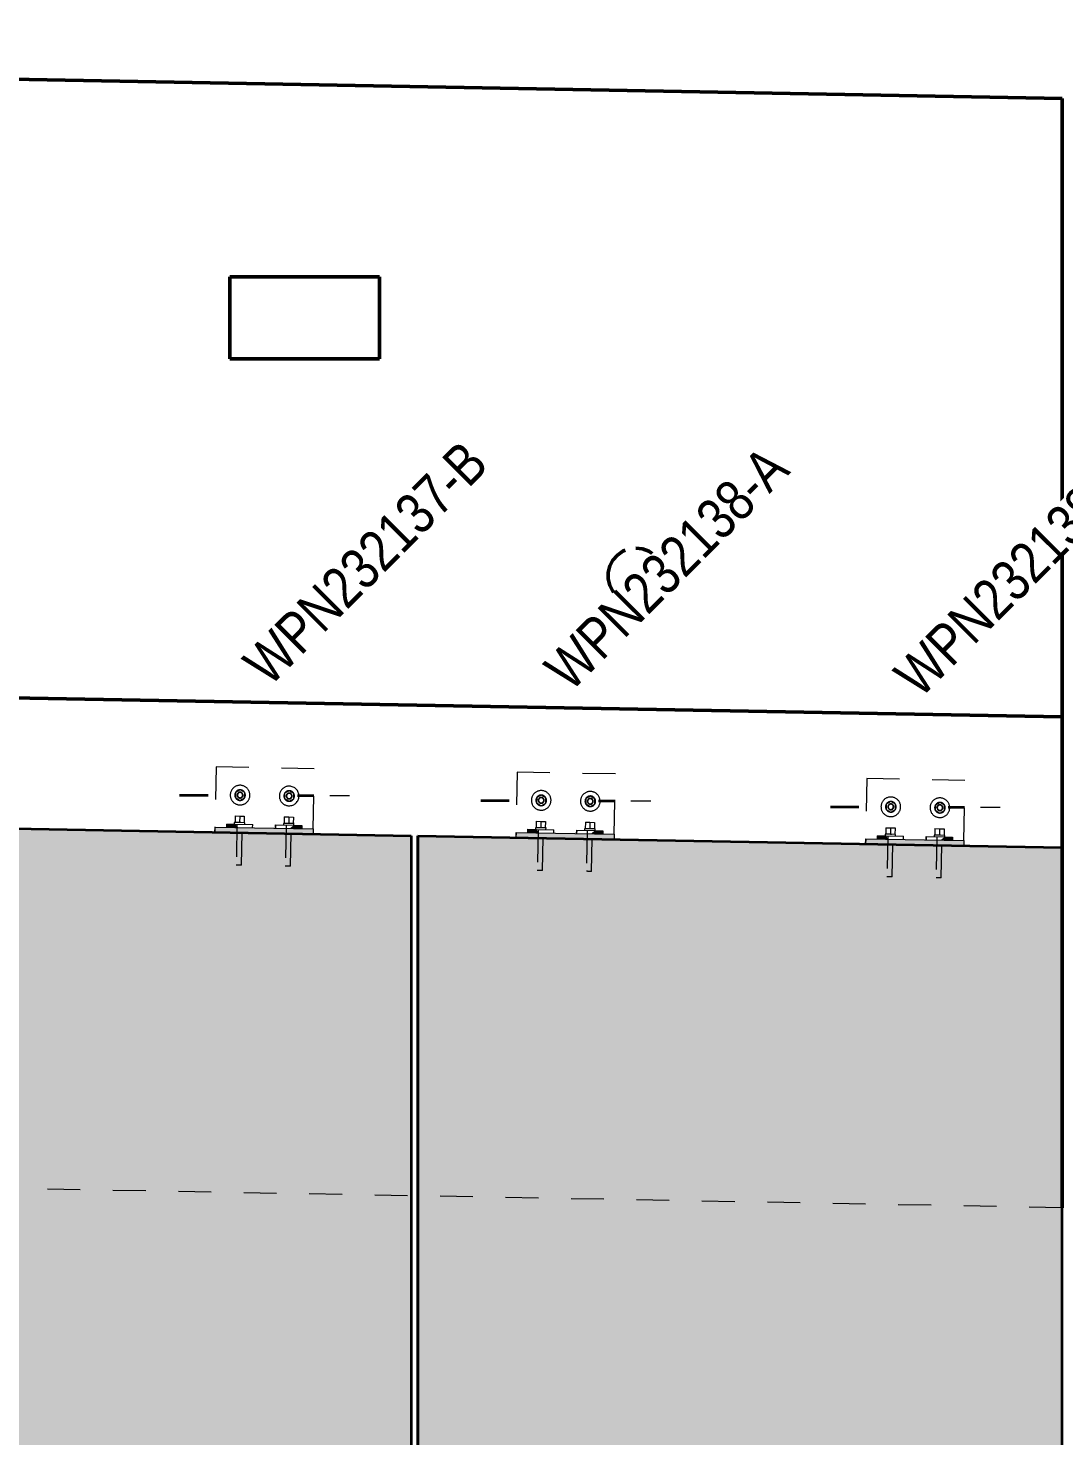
# Model space of a CAD drawing. Header units: metres. Extents: x 0 to 53, y 3 to 547.
# Drawn here: x 38.588 to 41.752, y 17.603 to 21.906 of the extents above; entities that cross this region are included whole.
import ezdxf

# ---------------------------------------------------------------- set-up
doc = ezdxf.new("R2010")
doc.units = ezdxf.units.M
doc.linetypes.add('JacobsDash', pattern=[0.0045, 0.003, -0.0015])
for name, color, linetype, lineweight in [('A-DETL', 7, 'Continuous', 13), ('A-GENM', 7, 'Continuous', 35), ('S-BEAM', 7, 'Continuous', 50), ('S-FNDN', 7, 'Continuous', 50), ('S-FNDN-HDLN', 7, 'JacobsDash', 18), ('S-FNDN-IDEN', 7, 'Continuous', 18), ('S-FSTN', 7, 'Continuous', 18)]:
    doc.layers.add(name, color=color, linetype=linetype, lineweight=lineweight)
doc.styles.add('Arial Narrow_2', font='ARIALN.TTF', dxfattribs={"height": 0.125})

# ---------------------------------------------------------------- blocks, each defined once
blk = doc.blocks.new('BR08_20_GEN_WPC_PrecastPanel_Wall__4point - BR08_20_GEN_WPC_PrecastPanel_Wall__4point-8390722-DRG-2873194 - ELEVATION - FASCIA PANEL AT ABUTMENT B AND B2')
at = {"layer": 'A-GENM', "true_color": 0xc0c0c0}
for points in [[(-1107.012, 14.8158), (-1105.0439, 14.8371), (-1105.0439, 19.4006), (-1107.012, 19.4368), (-1107.012, 18.0757)], [(-1107.0121, 14.8158), (-1107.012, 14.8158), (-1107.0121, 18.0757)]]:
    blk.add_hatch(color=9, dxfattribs=at).paths.add_polyline_path(points)
at = {"layer": 'A-GENM'}
for p, q in [((-1107.0121, 19.4368), (-1107.012, 19.4368)), ((-1107.0121, 19.4368), (-1107.0121, 14.8158)), ((-1107.012, 19.4368), (-1105.0439, 19.4006)), ((-1107.012, 14.8158), (-1107.012, 19.4368)), ((-1105.0439, 19.4006), (-1105.0439, 14.8371))]:
    blk.add_line(p, q, dxfattribs=at)
blk = doc.blocks.new('BR08_20_GEN_WPC_PrecastPanel_Wall__4point - BR08_20_GEN_WPC_PrecastPanel_Wall__4point-8403120-DRG-2873194 - ELEVATION - FASCIA PANEL AT ABUTMENT B AND B2')
at = {"layer": 'A-GENM', "true_color": 0xc0c0c0}
blk.add_hatch(color=9, dxfattribs=at).paths.add_polyline_path([(-1109.412, 14.7889), (-1107.0322, 14.8151), (-1107.0322, 19.4365), (-1109.412, 19.48), (-1109.412, 18.0757)])
at = {"layer": 'A-GENM'}
for p, q in [((-1109.412, 19.48), (-1107.0322, 19.4365)), ((-1107.0322, 19.4365), (-1107.0322, 14.8151))]:
    blk.add_line(p, q, dxfattribs=at)
blk = doc.blocks.new('20_BR04_Wall_Panel_Bracket_Connection - 20_BR04_Wall_Panel_Bracket_Connection-V25-DRG-2873194 - ELEVATION - FASCIA PANEL AT ABUTMENT B AND B2')
at = {"layer": 'S-FSTN', "linetype": 'JacobsDash', "lineweight": 9, "true_color": 0xc0c0c0}
for points in [[(-1106.6404, 19.446), (-1106.646, 19.4506), (-1106.6503, 19.4562), (-1106.6766, 19.4567), (-1106.6768, 19.4467), (-1106.656, 19.4463)], [(-1106.4468, 19.4424), (-1106.4466, 19.4524), (-1106.4716, 19.4529), (-1106.4732, 19.4514), (-1106.4834, 19.4431), (-1106.4644, 19.4428)], [(-1106.4121, 19.4258), (-1106.4118, 19.4418), (-1106.7117, 19.4473), (-1106.712, 19.4313), (-1106.4644, 19.4268)]]:
    blk.add_hatch(color=9, dxfattribs=at).paths.add_polyline_path(points)
at = {"layer": 'S-FSTN', "linetype": 'JacobsDash', "lineweight": 9}
for p, q in [((-1106.7085, 19.6313), (-1106.7119, 19.4473)), ((-1106.7085, 19.6313), (-1106.7086, 19.6313)), ((-1106.4086, 19.6258), (-1106.7085, 19.6313)), ((-1106.412, 19.4418), (-1106.4086, 19.6258)), ((-1106.6352, 19.5531), (-1106.6353, 19.5531)), ((-1106.6353, 19.5371), (-1106.6352, 19.5371)), ((-1106.6351, 19.5751), (-1106.6351, 19.5751)), ((-1106.4852, 19.5503), (-1106.4854, 19.5503)), ((-1106.4851, 19.5723), (-1106.4851, 19.5723)), ((-1106.6351, 19.5151), (-1106.6351, 19.5151)), ((-1106.4854, 19.5343), (-1106.4852, 19.5343)), ((-1106.4852, 19.5123), (-1106.4851, 19.5123)), ((-1106.6767, 19.4567), (-1106.6769, 19.4467)), ((-1106.6498, 19.4562), (-1106.5966, 19.4552)), ((-1106.5968, 19.4452), (-1106.5966, 19.4552)), ((-1106.5267, 19.4539), (-1106.5269, 19.4439)), ((-1106.5268, 19.4439), (-1106.5266, 19.4539)), ((-1106.5267, 19.4539), (-1106.5266, 19.4539)), ((-1106.5266, 19.4539), (-1106.4717, 19.4529)), ((-1106.712, 19.4473), (-1106.7122, 19.4313)), ((-1106.7117, 19.4473), (-1106.712, 19.4473)), ((-1106.7119, 19.4473), (-1106.7118, 19.4473))]:
    blk.add_line(p, q, dxfattribs=at)
at = {"layer": 'S-FSTN', "lineweight": 9}
for p, q in [((-1106.6766, 19.4567), (-1106.6768, 19.4467)), ((-1106.6766, 19.4567), (-1106.6499, 19.4562)), ((-1106.4716, 19.4529), (-1106.4466, 19.4524)), ((-1106.4466, 19.4524), (-1106.4468, 19.4424)), ((-1106.712, 19.4313), (-1106.7117, 19.4473)), ((-1106.7117, 19.4473), (-1106.4118, 19.4418)), ((-1106.4118, 19.4418), (-1106.4121, 19.4258))]:
    blk.add_line(p, q, dxfattribs=at)
at = {"layer": 'S-FSTN', "linetype": 'JacobsDash', "lineweight": 9}
for centre, major_axis, start_param, end_param in [((-1106.6351, 19.5451), (0, 0.03), 6.264761, 9.406354), ((-1106.6351, 19.5451), (0, 0.009), 6.264761, 9.406354), ((-1106.6353, 19.5451), (0, 0.008), 0.235332, 2.872094), ((-1106.6352, 19.5451), (0, 0.008), 6.264732, 9.406325), ((-1106.6351, 19.5451), (0, 0.03), 3.123168, 6.264761), ((-1106.6351, 19.5451), (0, 0.009), 3.123168, 6.264761), ((-1106.6352, 19.5451), (0, 0.008), 3.123196, 6.264789), ((-1106.6353, 19.5451), (0, 0.008), 3.398928, 3.605214), ((-1106.6353, 19.5451), (0, 0.008), 5.788852, 5.991871), ((-1106.6353, 19.5451), (0, 0.008), 3.766429, 4.050704), ((-1106.6353, 19.5451), (0, 0.008), 4.336074, 4.528257), ((-1106.6353, 19.5451), (0, 0.008), 4.861317, 5.050212), ((-1106.4851, 19.5423), (0, 0.03), 6.264761, 9.406354), ((-1106.4851, 19.5423), (0, 0.009), 6.264783, 9.406375), ((-1106.4854, 19.5423), (0, 0.008), 0.235332, 2.872094), ((-1106.4852, 19.5423), (0, 0.008), 6.264761, 9.406354), ((-1106.4851, 19.5423), (0, 0.03), 3.123168, 6.264761), ((-1106.4851, 19.5423), (0, 0.009), 3.123168, 6.264761), ((-1106.4852, 19.5423), (0, 0.008), 3.123196, 6.264788), ((-1106.4854, 19.5423), (0, 0.008), 5.788852, 5.991871), ((-1106.4854, 19.5423), (0, 0.008), 5.341718, 5.617008), ((-1106.4854, 19.5423), (0, 0.008), 4.056285, 4.284447), ((-1106.4854, 19.5423), (0, 0.008), 4.60457, 4.78336), ((-1106.4854, 19.5423), (0, 0.008), 3.398928, 3.605214)]:
    blk.add_ellipse(centre, major_axis=major_axis, ratio=0.999999, start_param=start_param, end_param=end_param, dxfattribs=at)
blk = doc.blocks.new('20_BR04_Wall_Panel_Bracket_Connection - 20_BR04_Wall_Panel_Bracket_Connection-V26-DRG-2873194 - ELEVATION - FASCIA PANEL AT ABUTMENT B AND B2')
at = {"layer": 'S-FSTN', "linetype": 'JacobsDash', "lineweight": 9, "true_color": 0xc0c0c0}
for points in [[(-1105.3439, 19.4061), (-1105.3436, 19.4221), (-1105.6435, 19.4276), (-1105.6438, 19.4116), (-1105.3962, 19.4071)], [(-1105.5721, 19.4263), (-1105.5777, 19.4309), (-1105.5821, 19.4365), (-1105.6084, 19.437), (-1105.6085, 19.427), (-1105.5878, 19.4266)], [(-1105.3786, 19.4227), (-1105.3784, 19.4327), (-1105.4034, 19.4332), (-1105.405, 19.4317), (-1105.4152, 19.4234), (-1105.3962, 19.4231)]]:
    blk.add_hatch(color=9, dxfattribs=at).paths.add_polyline_path(points)
at = {"layer": 'S-FSTN', "linetype": 'JacobsDash', "lineweight": 9}
for p, q in [((-1105.6403, 19.6116), (-1105.6437, 19.4276)), ((-1105.3404, 19.6061), (-1105.6403, 19.6116)), ((-1105.6403, 19.6116), (-1105.6403, 19.6116)), ((-1105.3437, 19.4221), (-1105.3404, 19.6061)), ((-1105.5669, 19.5554), (-1105.5669, 19.5554)), ((-1105.4169, 19.5526), (-1105.4169, 19.5526)), ((-1105.5669, 19.5334), (-1105.5671, 19.5334)), ((-1105.5671, 19.5174), (-1105.5669, 19.5174)), ((-1105.5669, 19.4954), (-1105.5669, 19.4954)), ((-1105.4169, 19.5306), (-1105.4171, 19.5306)), ((-1105.4171, 19.5146), (-1105.4169, 19.5146)), ((-1105.4169, 19.4926), (-1105.4169, 19.4926)), ((-1105.6437, 19.4276), (-1105.644, 19.4116)), ((-1105.6437, 19.4276), (-1105.6436, 19.4276)), ((-1105.6435, 19.4276), (-1105.6437, 19.4276)), ((-1105.6084, 19.437), (-1105.6086, 19.427)), ((-1105.5816, 19.4365), (-1105.5284, 19.4355)), ((-1105.5286, 19.4255), (-1105.5284, 19.4355)), ((-1105.4586, 19.4242), (-1105.4584, 19.4342)), ((-1105.4585, 19.4342), (-1105.4586, 19.4242)), ((-1105.4585, 19.4342), (-1105.4584, 19.4342)), ((-1105.4584, 19.4342), (-1105.4034, 19.4332))]:
    blk.add_line(p, q, dxfattribs=at)
at = {"layer": 'S-FSTN', "lineweight": 9}
for p, q in [((-1105.6438, 19.4116), (-1105.6435, 19.4276)), ((-1105.6435, 19.4276), (-1105.3436, 19.4221)), ((-1105.6084, 19.437), (-1105.6085, 19.427)), ((-1105.6084, 19.437), (-1105.5816, 19.4365)), ((-1105.4034, 19.4332), (-1105.3784, 19.4327)), ((-1105.3784, 19.4327), (-1105.3786, 19.4227)), ((-1105.3436, 19.4221), (-1105.3439, 19.4061))]:
    blk.add_line(p, q, dxfattribs=at)
at = {"layer": 'S-FSTN', "linetype": 'JacobsDash', "lineweight": 9}
for centre, major_axis, start_param, end_param in [((-1105.5669, 19.5254), (0, 0.03), 6.264761, 9.406354), ((-1105.5669, 19.5254), (0, 0.03), 3.123168, 6.264761), ((-1105.4169, 19.5226), (0, 0.03), 6.264761, 9.406354), ((-1105.4169, 19.5226), (0, 0.03), 3.123168, 6.264761), ((-1105.5669, 19.5254), (0, 0.009), 6.264782, 9.406374), ((-1105.5671, 19.5254), (0, 0.008), 0.235332, 2.872094), ((-1105.5669, 19.5254), (0, 0.008), 6.264734, 9.406326), ((-1105.5669, 19.5254), (0, 0.008), 3.123195, 6.264788), ((-1105.5669, 19.5254), (0, 0.009), 3.123141, 6.264734), ((-1105.5671, 19.5254), (0, 0.008), 3.398928, 3.605214), ((-1105.5671, 19.5254), (0, 0.008), 5.788852, 5.991871), ((-1105.5671, 19.5254), (0, 0.008), 3.766429, 4.050704), ((-1105.5671, 19.5254), (0, 0.008), 4.336074, 4.528257), ((-1105.5671, 19.5254), (0, 0.008), 4.861317, 5.050212), ((-1105.4169, 19.5226), (0, 0.009), 6.264782, 9.406374), ((-1105.4171, 19.5226), (0, 0.008), 0.235332, 2.872094), ((-1105.4169, 19.5226), (0, 0.008), 6.264761, 9.406354), ((-1105.4169, 19.5226), (0, 0.009), 3.123168, 6.264761), ((-1105.4169, 19.5226), (0, 0.008), 3.123168, 6.264761), ((-1105.4171, 19.5226), (0, 0.008), 3.398928, 3.576237), ((-1105.4171, 19.5226), (0, 0.008), 5.788852, 5.991871), ((-1105.4171, 19.5226), (0, 0.008), 5.341718, 5.617008), ((-1105.4171, 19.5226), (0, 0.008), 4.139303, 4.284447), ((-1105.4171, 19.5226), (0, 0.008), 4.60457, 4.78336)]:
    blk.add_ellipse(centre, major_axis=major_axis, ratio=0.999999, start_param=start_param, end_param=end_param, dxfattribs=at)
blk = doc.blocks.new('Anchor Bolt -HAB - HAB H16 x 165-8307909-DRG-2873194 - ELEVATION - FASCIA PANEL AT ABUTMENT B AND B2')
at = {"layer": 'S-FSTN', "linetype": 'JacobsDash', "lineweight": 9}
for p, q in [((-1106.5027, 19.4585), (-1106.5028, 19.4535)), ((-1106.5002, 19.4784), (-1106.5006, 19.4584)), ((-1106.4866, 19.4582), (-1106.5006, 19.4584)), ((-1106.5002, 19.4784), (-1106.4862, 19.4782)), ((-1106.4947, 19.4533), (-1106.497, 19.3282)), ((-1106.4862, 19.4782), (-1106.4866, 19.4582)), ((-1106.4726, 19.4579), (-1106.4866, 19.4582)), ((-1106.4862, 19.4782), (-1106.4722, 19.4779)), ((-1106.481, 19.3279), (-1106.4787, 19.453)), ((-1106.4722, 19.4779), (-1106.4726, 19.4579)), ((-1106.4705, 19.4529), (-1106.4704, 19.4579))]:
    blk.add_line(p, q, dxfattribs=at)
for centre, major_axis, start_param, end_param in [((-1106.4866, 19.4582), (-0.0162, 0.0003), 5.758566, 6.282165), ((-1106.4866, 19.4582), (-0.0162, 0.0003), 4.711368, 4.920808), ((-1106.4866, 19.4582), (-0.0162, 0.0003), 4.501929, 4.711368), ((-1106.4866, 19.4582), (-0.0162, 0.0003), 3.141593, 3.664171), ((-1106.489, 19.3281), (-0.008, 0.00015), 3.141593, 6.282165)]:
    blk.add_ellipse(centre, major_axis=major_axis, ratio=0.000019, start_param=start_param, end_param=end_param, dxfattribs=at)
blk = doc.blocks.new('Anchor Bolt -HAB - HAB H16 x 85-8307910-DRG-2873194 - ELEVATION - FASCIA PANEL AT ABUTMENT B AND B2')
at = {"layer": 'S-FSTN', "linetype": 'JacobsDash', "lineweight": 9}
for p, q in [((-1106.4989, 19.5506), (-1106.4992, 19.5345)), ((-1106.4848, 19.5584), (-1106.4989, 19.5506)), ((-1106.4851, 19.5584), (-1106.4851, 19.5584)), ((-1106.471, 19.5501), (-1106.4848, 19.5584)), ((-1106.4713, 19.534), (-1106.471, 19.5501)), ((-1106.4992, 19.5345), (-1106.4854, 19.5261)), ((-1106.4854, 19.5261), (-1106.4713, 19.534)), ((-1106.4851, 19.5261), (-1106.4851, 19.5261))]:
    blk.add_line(p, q, dxfattribs=at)
for start_param, end_param in [(1.028773, 1.552372), (1.552372, 2.075971), (6.269712, 7.311959), (0.751151, 0.766974), (0.48552, 0.505175), (0.243375, 0.257738), (5.226726, 6.255583), (5.990926, 6.002962), (5.741162, 5.758445), (5.479363, 5.489763), (4.181725, 4.693965), (4.693965, 5.206204), (2.075971, 3.11721), (2.33777, 2.353689), (2.59957, 2.619309), (2.846824, 2.861369), (3.130589, 4.161303), (3.384968, 3.397073), (3.629428, 3.646767), (3.898075, 3.908567)]:
    blk.add_ellipse((-1106.4851, 19.5423), major_axis=(0, 0.0162), ratio=0.999999, start_param=start_param, end_param=end_param, dxfattribs=at)
blk = doc.blocks.new('Anchor Bolt -HAB - HAB H16 x 85-6421183-DRG-2873194 - ELEVATION - FASCIA PANEL AT ABUTMENT B AND B2')
at = {"layer": 'S-FSTN', "linetype": 'JacobsDash', "lineweight": 9}
for p, q in [((-1106.6489, 19.5534), (-1106.6492, 19.5372)), ((-1106.6492, 19.5372), (-1106.6354, 19.5289)), ((-1106.6348, 19.5612), (-1106.6489, 19.5534)), ((-1106.6354, 19.5289), (-1106.6212, 19.5367)), ((-1106.6351, 19.5612), (-1106.6351, 19.5612)), ((-1106.6209, 19.5529), (-1106.6348, 19.5612)), ((-1106.6212, 19.5367), (-1106.6209, 19.5529)), ((-1106.6351, 19.5289), (-1106.6351, 19.5289))]:
    blk.add_line(p, q, dxfattribs=at)
for start_param, end_param in [(1.03351, 1.552372), (1.552372, 2.071235), (2.075971, 3.117208), (6.269719, 7.311959), (0.751154, 0.766974), (0.48546, 0.505175), (0.243375, 0.257896), (3.130584, 4.1613), (5.226729, 6.255593), (5.991094, 6.002962), (5.741162, 5.758389), (5.479363, 5.489775), (4.180648, 4.693965), (4.693965, 5.207288), (2.33777, 2.353681), (2.59957, 2.619339), (2.846775, 2.861369), (3.384968, 3.397018), (3.629457, 3.646767), (3.89806, 3.908567)]:
    blk.add_ellipse((-1106.6351, 19.5451), major_axis=(0, 0.0162), ratio=0.999999, start_param=start_param, end_param=end_param, dxfattribs=at)
blk = doc.blocks.new('20_BR04_Wall_Panel_Bracket_Connection - 20_BR04_Wall_Panel_Bracket_Connection-V2-DRG-2873194 - ELEVATION - FASCIA PANEL AT ABUTMENT B AND B2')
at = {"layer": 'S-FSTN', "linetype": 'JacobsDash', "lineweight": 9, "true_color": 0xc0c0c0}
for points in [[(-1107.3322, 19.442), (-1107.3319, 19.458), (-1107.6318, 19.4635), (-1107.6321, 19.4475), (-1107.3746, 19.4428)], [(-1107.5605, 19.4622), (-1107.5663, 19.4671), (-1107.57, 19.4723), (-1107.5967, 19.4728), (-1107.5969, 19.4628), (-1107.5663, 19.4623)], [(-1107.3669, 19.4586), (-1107.3667, 19.4686), (-1107.3917, 19.4691), (-1107.3933, 19.4675), (-1107.4035, 19.4593), (-1107.3746, 19.4588)]]:
    blk.add_hatch(color=9, dxfattribs=at).paths.add_polyline_path(points)
at = {"layer": 'S-FSTN', "linetype": 'JacobsDash', "lineweight": 9}
for p, q in [((-1107.6286, 19.6474), (-1107.632, 19.4635)), ((-1107.6286, 19.6474), (-1107.6287, 19.6474)), ((-1107.3287, 19.6419), (-1107.6286, 19.6474)), ((-1107.3321, 19.458), (-1107.3287, 19.6419)), ((-1107.5552, 19.5912), (-1107.5552, 19.5912)), ((-1107.4052, 19.5885), (-1107.4052, 19.5885)), ((-1107.5552, 19.5692), (-1107.5554, 19.5692)), ((-1107.5554, 19.5532), (-1107.5552, 19.5532)), ((-1107.4055, 19.5505), (-1107.4053, 19.5505)), ((-1107.4053, 19.5665), (-1107.4055, 19.5665)), ((-1107.5552, 19.5312), (-1107.5552, 19.5312)), ((-1107.4052, 19.5285), (-1107.4052, 19.5285)), ((-1107.632, 19.4635), (-1107.6323, 19.4475)), ((-1107.632, 19.4635), (-1107.6319, 19.4635)), ((-1107.6318, 19.4635), (-1107.632, 19.4635)), ((-1107.5968, 19.4728), (-1107.5969, 19.4628)), ((-1107.5699, 19.4723), (-1107.5167, 19.4714)), ((-1107.5169, 19.4614), (-1107.5167, 19.4714)), ((-1107.4468, 19.4701), (-1107.447, 19.4601)), ((-1107.4469, 19.4601), (-1107.4467, 19.4701)), ((-1107.4468, 19.4701), (-1107.4467, 19.4701)), ((-1107.4467, 19.4701), (-1107.3917, 19.4691))]:
    blk.add_line(p, q, dxfattribs=at)
at = {"layer": 'S-FSTN', "lineweight": 9}
for p, q in [((-1107.6321, 19.4475), (-1107.6318, 19.4635)), ((-1107.6318, 19.4635), (-1107.3319, 19.458)), ((-1107.5967, 19.4728), (-1107.5969, 19.4628)), ((-1107.5967, 19.4728), (-1107.57, 19.4723)), ((-1107.3917, 19.4691), (-1107.3667, 19.4686)), ((-1107.3667, 19.4686), (-1107.3669, 19.4586)), ((-1107.3319, 19.458), (-1107.3322, 19.442))]:
    blk.add_line(p, q, dxfattribs=at)
at = {"layer": 'S-FSTN', "linetype": 'JacobsDash', "lineweight": 9}
for centre, major_axis, start_param, end_param in [((-1107.5552, 19.5612), (0, 0.03), 6.264922, 9.406515), ((-1107.5552, 19.5612), (0, 0.03), 3.123329, 6.264922), ((-1107.4052, 19.5585), (0, 0.03), 6.264922, 9.406515), ((-1107.4052, 19.5585), (0, 0.03), 3.12333, 6.264922), ((-1107.5552, 19.5612), (0, 0.009), 6.264903, 9.406496), ((-1107.5554, 19.5612), (0, 0.008), 0.235458, 2.872225), ((-1107.5552, 19.5612), (0, 0.008), 6.264903, 9.406496), ((-1107.5552, 19.5612), (0, 0.009), 3.123349, 6.264942), ((-1107.5552, 19.5612), (0, 0.008), 3.12331, 6.264903), ((-1107.5554, 19.5612), (0, 0.008), 3.399055, 3.605327), ((-1107.5554, 19.5612), (0, 0.008), 5.788971, 5.992), ((-1107.5554, 19.5612), (0, 0.008), 3.766598, 4.050819), ((-1107.5554, 19.5612), (0, 0.008), 4.336233, 4.528381), ((-1107.5554, 19.5612), (0, 0.008), 4.861462, 5.05035), ((-1107.4052, 19.5585), (0, 0.009), 6.264942, 9.406534), ((-1107.4055, 19.5585), (0, 0.008), 0.235458, 2.872225), ((-1107.4053, 19.5585), (0, 0.008), 6.264903, 9.406496), ((-1107.4052, 19.5585), (0, 0.009), 3.12331, 6.264903), ((-1107.4053, 19.5585), (0, 0.008), 3.123355, 6.264948), ((-1107.4055, 19.5585), (0, 0.008), 3.399055, 3.605327), ((-1107.4055, 19.5585), (0, 0.008), 5.788971, 5.992), ((-1107.4055, 19.5585), (0, 0.008), 5.341848, 5.617162), ((-1107.4055, 19.5585), (0, 0.008), 4.05645, 4.284566), ((-1107.4055, 19.5585), (0, 0.008), 4.604723, 4.783491)]:
    blk.add_ellipse(centre, major_axis=major_axis, ratio=0.999999, start_param=start_param, end_param=end_param, dxfattribs=at)
blk = doc.blocks.new('Anchor Bolt -HAB - HAB H16 x 165-V27-DRG-2873194 - ELEVATION - FASCIA PANEL AT ABUTMENT B AND B2')
at = {"layer": 'S-FSTN', "linetype": 'JacobsDash', "lineweight": 9}
for p, q in [((-1108.9028, 19.5017), (-1108.9028, 19.4967)), ((-1108.9002, 19.5217), (-1108.9006, 19.5017)), ((-1108.8866, 19.5014), (-1108.9006, 19.5017)), ((-1108.9002, 19.5217), (-1108.8862, 19.5214)), ((-1108.8947, 19.4965), (-1108.897, 19.3714)), ((-1108.8862, 19.5214), (-1108.8866, 19.5014)), ((-1108.8726, 19.5011), (-1108.8866, 19.5014)), ((-1108.8862, 19.5214), (-1108.8722, 19.5211)), ((-1108.881, 19.3712), (-1108.8787, 19.4963)), ((-1108.8722, 19.5211), (-1108.8726, 19.5011)), ((-1108.8705, 19.4961), (-1108.8705, 19.5011))]:
    blk.add_line(p, q, dxfattribs=at)
for centre, major_axis, start_param, end_param in [((-1108.8866, 19.5014), (-0.0162, 0.0003), 5.758566, 6.282165), ((-1108.8866, 19.5014), (-0.0162, 0.0003), 4.711368, 4.920808), ((-1108.8866, 19.5014), (-0.0162, 0.0003), 4.501929, 4.711368), ((-1108.8866, 19.5014), (-0.0162, 0.0003), 3.141593, 3.664171), ((-1108.889, 19.3713), (-0.008, 0.00015), 3.141593, 6.282165)]:
    blk.add_ellipse(centre, major_axis=major_axis, ratio=0.000019, start_param=start_param, end_param=end_param, dxfattribs=at)
blk = doc.blocks.new('Anchor Bolt -HAB - HAB H16 x 85-V28-DRG-2873194 - ELEVATION - FASCIA PANEL AT ABUTMENT B AND B2')
at = {"layer": 'S-FSTN', "linetype": 'JacobsDash', "lineweight": 9}
for p, q in [((-1108.899, 19.5939), (-1108.8993, 19.5777)), ((-1108.8849, 19.6017), (-1108.899, 19.5939)), ((-1108.8852, 19.6017), (-1108.8852, 19.6017)), ((-1108.871, 19.5933), (-1108.8849, 19.6017)), ((-1108.8713, 19.5772), (-1108.871, 19.5933)), ((-1108.8993, 19.5777), (-1108.8854, 19.5694)), ((-1108.8854, 19.5694), (-1108.8713, 19.5772)), ((-1108.8852, 19.5694), (-1108.8852, 19.5694))]:
    blk.add_line(p, q, dxfattribs=at)
for start_param, end_param in [(1.552538, 2.076137), (1.028915, 1.552514), (6.269879, 7.312127), (0.751293, 0.767116), (0.485661, 0.505317), (0.243517, 0.257881), (5.226868, 6.255726), (5.991068, 6.003104), (5.741304, 5.758588), (5.479505, 5.489905), (4.181867, 4.694107), (4.694131, 5.20637), (2.076113, 3.117352), (2.337912, 2.35383), (2.599712, 2.61945), (2.846967, 2.861511), (3.130755, 4.161468), (3.38511, 3.397215), (3.629571, 3.646909), (3.898217, 3.908709)]:
    blk.add_ellipse((-1108.8852, 19.5855), major_axis=(0, 0.0162), ratio=0.999999, start_param=start_param, end_param=end_param, dxfattribs=at)
blk = doc.blocks.new('Anchor Bolt -HAB - HAB H16 x 85-V30-DRG-2873194 - ELEVATION - FASCIA PANEL AT ABUTMENT B AND B2')
at = {"layer": 'S-FSTN', "linetype": 'JacobsDash', "lineweight": 9}
for p, q in [((-1107.569, 19.5695), (-1107.5693, 19.5534)), ((-1107.5693, 19.5534), (-1107.5555, 19.5451)), ((-1107.5549, 19.5774), (-1107.569, 19.5695)), ((-1107.5555, 19.5451), (-1107.5413, 19.5529)), ((-1107.5552, 19.5774), (-1107.5552, 19.5774)), ((-1107.5552, 19.5451), (-1107.5552, 19.5451)), ((-1107.541, 19.569), (-1107.5549, 19.5774)), ((-1107.5413, 19.5529), (-1107.541, 19.569))]:
    blk.add_line(p, q, dxfattribs=at)
for start_param, end_param in [(1.552538, 2.071401), (1.033651, 1.552514), (2.076113, 3.117349), (6.269881, 7.312121), (2.599712, 2.619481), (0.485602, 0.505317), (2.846917, 2.861511), (0.243517, 0.258039), (3.130756, 4.161471), (5.226871, 6.255735), (3.38511, 3.39716), (5.991236, 6.003104), (3.629599, 3.646909), (5.741304, 5.758531), (3.898203, 3.908709), (5.479505, 5.489917), (4.18079, 4.694107), (4.694107, 5.20743)]:
    blk.add_ellipse((-1107.5552, 19.5612), major_axis=(0, 0.0162), ratio=0.999999, start_param=start_param, end_param=end_param, dxfattribs=at)
blk = doc.blocks.new('30_SFD_XSO_GeometryDataPoint_xyz_CS - 30_SFD_XSO_GeometryDataPoint_xyz_CS-V58-DRG-2873194 - ELEVATION - FASCIA PANEL AT ABUTMENT B AND B2')
at = {"layer": 'S-FNDN', "lineweight": 35}
for p, q in [((-1114.8529, 19.6913), (-1114.9398, 19.6913)), ((-1114.5799, 19.6913), (-1114.5297, 19.6913))]:
    blk.add_line(p, q, dxfattribs=at)
at = {"layer": 'S-FNDN-HDLN'}
blk.add_line((-1114.481, 19.6913), (-1114.4208, 19.6913), dxfattribs=at)
blk = doc.blocks.new('30_SFD_XSO_GeometryDataPoint_xyz_CS - 30_SFD_XSO_GeometryDataPoint_xyz_CS-V19-DRG-2873194 - ELEVATION - FASCIA PANEL AT ABUTMENT B AND B2')
at = {"layer": 'S-FNDN', "lineweight": 35}
for p, q in [((-1106.7328, 19.5435), (-1106.8196, 19.5435)), ((-1106.4601, 19.5435), (-1106.4096, 19.5435))]:
    blk.add_line(p, q, dxfattribs=at)
at = {"layer": 'S-FNDN-HDLN'}
blk.add_line((-1106.3609, 19.5435), (-1106.3006, 19.5435), dxfattribs=at)

msp = doc.modelspace()

# ---------------------------------------------------------------- linework, layer by layer
at = {"layer": 'A-DETL', "color": 8, "linetype": 'JacobsDash', "lineweight": 18, "true_color": 0x808080}
msp.add_line((41.7462, 18.3), (29.97, 18.5151), dxfattribs=at)
at = {"layer": 'S-BEAM', "color": 252, "true_color": 0x888888}
for p, q in [((41.7467, 21.6906), (29.97, 21.9057)), ((41.7467, 19.8003), (41.7467, 21.6906)), ((39.204, 20.895), (39.204, 21.145)), ((39.204, 21.145), (39.6607, 21.145)), ((39.6607, 21.145), (39.6607, 20.895)), ((39.6607, 20.895), (39.204, 20.895)), ((29.97, 20.0154), (41.7462, 19.8003)), ((41.7462, 19.8003), (41.7472, 19.8003)), ((41.7472, 19.8003), (41.7472, 18.3)), ((41.7472, 18.3), (41.7464, 18.3))]:
    msp.add_line(p, q, dxfattribs=at)
at = {"layer": 'S-BEAM', "color": 252, "true_color": 0x888888, "flags": 128}
for points in [[(40.4444, 20.316), (40.4648, 20.3136), (40.484, 20.3064), (40.5009, 20.2949), (40.5146, 20.2797), (40.5241, 20.2618), (40.529, 20.2421), (40.529, 20.2219), (40.5241, 20.2022), (40.5146, 20.1843), (40.5009, 20.1691), (40.484, 20.1576), (40.4648, 20.1504), (40.4444, 20.148)], [(40.4123, 20.1542), (40.4048, 20.1576), (40.3879, 20.1691), (40.3742, 20.1843), (40.3647, 20.2022), (40.3598, 20.2219), (40.3598, 20.2421), (40.3647, 20.2618), (40.3742, 20.2797), (40.3879, 20.2949), (40.4048, 20.3064), (40.4122, 20.3098)]]:
    msp.add_lwpolyline(points, dxfattribs=at)

# ---------------------------------------------------------------- block references
at = {"layer": 'A-GENM'}
for name in ['BR08_20_GEN_WPC_PrecastPanel_Wall__4point - BR08_20_GEN_WPC_PrecastPanel_Wall__4point-8403120-DRG-2873194 - ELEVATION - FASCIA PANEL AT ABUTMENT B AND B2', 'BR08_20_GEN_WPC_PrecastPanel_Wall__4point - BR08_20_GEN_WPC_PrecastPanel_Wall__4point-8390722-DRG-2873194 - ELEVATION - FASCIA PANEL AT ABUTMENT B AND B2']:
    msp.add_blockref(name, (1146.7903, 0), dxfattribs=at)
at = {"layer": 'S-FNDN-HDLN'}
for name, p in [('30_SFD_XSO_GeometryDataPoint_xyz_CS - 30_SFD_XSO_GeometryDataPoint_xyz_CS-V58-DRG-2873194 - ELEVATION - FASCIA PANEL AT ABUTMENT B AND B2', (1153.9903, -0.1316)), ('30_SFD_XSO_GeometryDataPoint_xyz_CS - 30_SFD_XSO_GeometryDataPoint_xyz_CS-V19-DRG-2873194 - ELEVATION - FASCIA PANEL AT ABUTMENT B AND B2', (1146.7903, 0)), ('30_SFD_XSO_GeometryDataPoint_xyz_CS - 30_SFD_XSO_GeometryDataPoint_xyz_CS-V58-DRG-2873194 - ELEVATION - FASCIA PANEL AT ABUTMENT B AND B2', (1155.9787, -0.1674))]:
    msp.add_blockref(name, p, dxfattribs=at)
at = {"layer": 'S-FSTN', "linetype": 'JacobsDash', "lineweight": 9}
for name, p in [('20_BR04_Wall_Panel_Bracket_Connection - 20_BR04_Wall_Panel_Bracket_Connection-V2-DRG-2873194 - ELEVATION - FASCIA PANEL AT ABUTMENT B AND B2', (1146.7903, 0)), ('20_BR04_Wall_Panel_Bracket_Connection - 20_BR04_Wall_Panel_Bracket_Connection-V25-DRG-2873194 - ELEVATION - FASCIA PANEL AT ABUTMENT B AND B2', (1146.7903, 0)), ('20_BR04_Wall_Panel_Bracket_Connection - 20_BR04_Wall_Panel_Bracket_Connection-V26-DRG-2873194 - ELEVATION - FASCIA PANEL AT ABUTMENT B AND B2', (1146.7903, 0)), ('Anchor Bolt -HAB - HAB H16 x 85-V30-DRG-2873194 - ELEVATION - FASCIA PANEL AT ABUTMENT B AND B2', (1146.7903, 0)), ('Anchor Bolt -HAB - HAB H16 x 85-V28-DRG-2873194 - ELEVATION - FASCIA PANEL AT ABUTMENT B AND B2', (1148.2703, -0.0271)), ('Anchor Bolt -HAB - HAB H16 x 85-6421183-DRG-2873194 - ELEVATION - FASCIA PANEL AT ABUTMENT B AND B2', (1146.7903, 0)), ('Anchor Bolt -HAB - HAB H16 x 85-8307910-DRG-2873194 - ELEVATION - FASCIA PANEL AT ABUTMENT B AND B2', (1146.7903, 0)), ('Anchor Bolt -HAB - HAB H16 x 85-6421183-DRG-2873194 - ELEVATION - FASCIA PANEL AT ABUTMENT B AND B2', (1147.8586, -0.0197)), ('Anchor Bolt -HAB - HAB H16 x 85-8307910-DRG-2873194 - ELEVATION - FASCIA PANEL AT ABUTMENT B AND B2', (1147.8586, -0.0197)), ('Anchor Bolt -HAB - HAB H16 x 165-V27-DRG-2873194 - ELEVATION - FASCIA PANEL AT ABUTMENT B AND B2', (1148.1203, -0.0243)), ('Anchor Bolt -HAB - HAB H16 x 165-V27-DRG-2873194 - ELEVATION - FASCIA PANEL AT ABUTMENT B AND B2', (1148.2703, -0.0271)), ('Anchor Bolt -HAB - HAB H16 x 165-8307909-DRG-2873194 - ELEVATION - FASCIA PANEL AT ABUTMENT B AND B2', (1146.6403, 0.0028)), ('Anchor Bolt -HAB - HAB H16 x 165-8307909-DRG-2873194 - ELEVATION - FASCIA PANEL AT ABUTMENT B AND B2', (1146.7903, 0)), ('Anchor Bolt -HAB - HAB H16 x 165-8307909-DRG-2873194 - ELEVATION - FASCIA PANEL AT ABUTMENT B AND B2', (1147.7086, -0.0169)), ('Anchor Bolt -HAB - HAB H16 x 165-8307909-DRG-2873194 - ELEVATION - FASCIA PANEL AT ABUTMENT B AND B2', (1147.8586, -0.0197))]:
    msp.add_blockref(name, p, dxfattribs=at)

# ---------------------------------------------------------------- next in the draw order: texts
at = {"layer": 'S-FNDN-IDEN', "lineweight": 9, "char_height": 0.125, "attachment_point": 1, "rotation": 45, "style": 'Arial Narrow_2', "bg_fill": 3, "box_fill_scale": 1, "bg_fill_color": 256, "bg_fill_true_color": 13158600, "bg_fill_transparency": 0}
for s, insert in [('WPN232137-B', (39.2362, 19.9777)), ('WPN232138-A', (40.1563, 19.9615)), ('WPN232138-B', (41.2245, 19.9419))]:
    msp.add_mtext(s, dxfattribs=dict(at, insert=insert))

doc.saveas('drawing.dxf')
